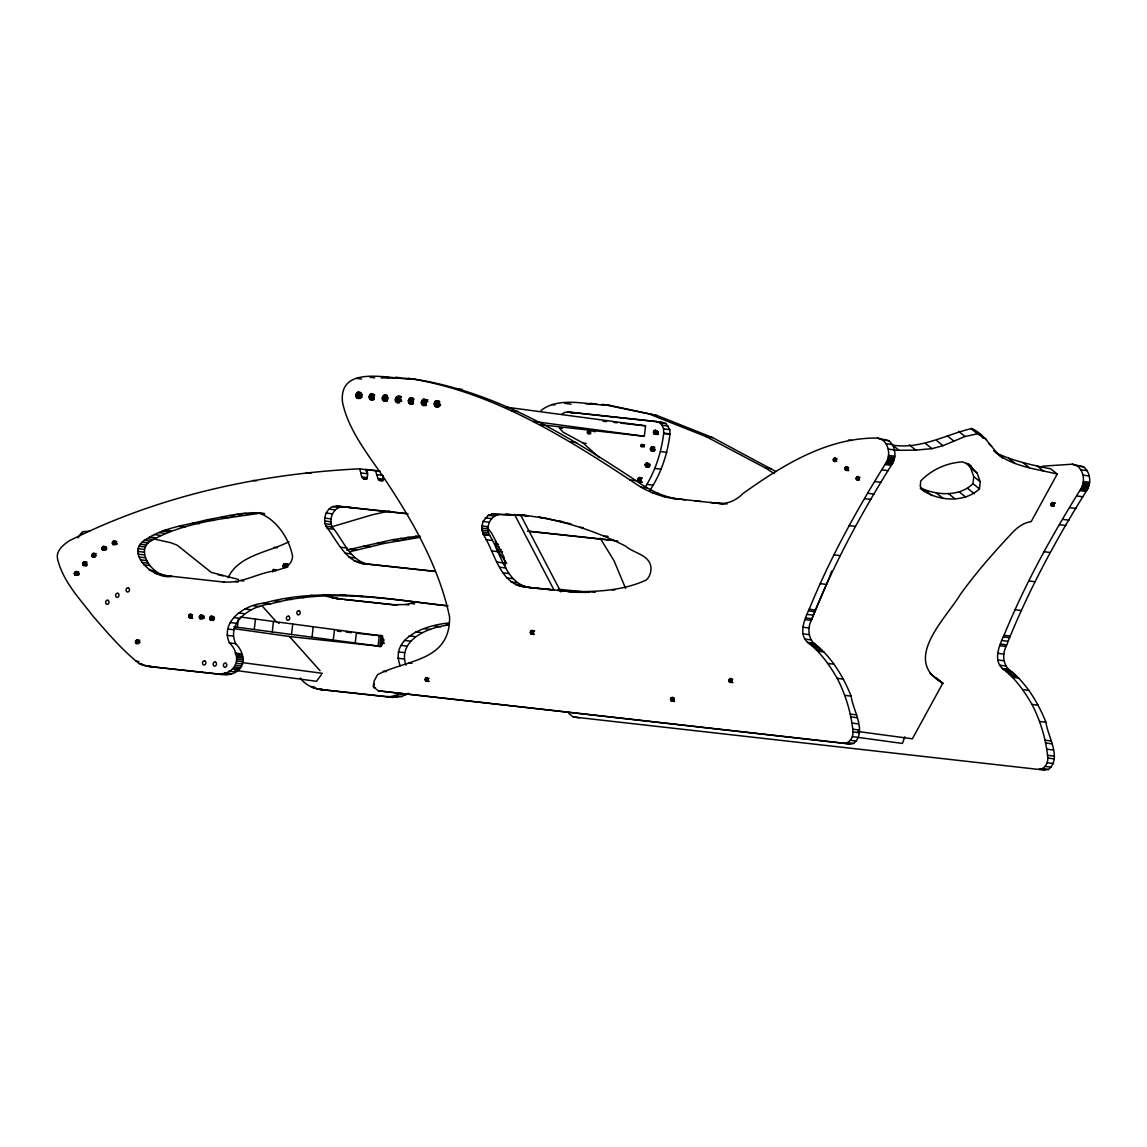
<?xml version="1.0" encoding="UTF-8"?>
<svg xmlns="http://www.w3.org/2000/svg" width="1147" height="1147" viewBox="0 0 1147 1147"><rect width="100%" height="100%" fill="white"/><g stroke="black" fill="none" stroke-linecap="round" stroke-linejoin="round"><path stroke-width="1.5" d="M435.387 571.507L368.23 564.238C346.179 564.396 337.39 540.581 325.891 526.158C322.837 519.204 325.59 509.942 332.601 506.601L336.86 506.013L407.199 513.627M368.23 564.238C349.735 560.553 343.168 539.678 332.157 526.989C329.117 520.035 331.856 510.788 338.881 507.447L343.125 506.859L408.146 513.885M506.702 563.378L496.622 549.04L495.461 540.94M505.311 565.557L504.15 557.456L491.776 533.412L487.031 527.018M359.585 468.822L360.918 472.922L367.198 473.754L365.85 469.668L359.585 468.822C259.58 473.697 158.888 495.705 69.135 540.839C63.214 544.968 55.63 550.904 57.594 559.119C63.013 581.529 79.745 598.82 93.394 616.599C107.689 633.044 121.94 649.804 139.016 663.468C142.443 665.289 146.243 666.178 150.085 666.593L215.65 673.69C236.583 676.214 243.135 656.371 229.4 642.865C219.78 621.273 245.057 604.641 263.953 603.121C324.056 586.447 386.625 599.193 447.129 605.688M150.085 666.593L221.916 674.522C242.863 677.06 249.401 657.202 235.68 643.711C226.045 622.104 251.322 605.487 270.233 603.967C328.558 587.78 389.32 599.293 448.076 605.946M586.633 592.411L576.568 592.268L525.498 586.992C499.605 584.827 494.773 551.807 483.317 534.531L481.697 528.079L482.987 521.426L488.292 515.275L491.862 514.128L521.742 514.989L544.968 518.071L571.034 523.878M522.917 586.619L531.764 587.837C505.884 585.673 501.053 552.653 489.583 535.377C485.611 527.935 489.31 516.537 498.142 514.96M81.838 533.742L82.799 531.678L89.624 531.204M400.131 665.747C389.407 637.087 426.698 625 448.448 623.05M405.938 665.074C397.306 640.012 428.534 626.95 448.52 625.158M160.666 574.905L171.692 576.425C153.411 579.794 122.356 551.85 147.146 538.674C165.197 527.018 187.147 525.097 207.449 519.663C226.274 516.594 245.501 510.659 264.713 513.713L252.197 512.637M166.932 575.737C151.132 574.819 133.367 548.08 153.426 539.506C185.37 522.229 222.991 518.659 258.462 513.469M920.84 487.962C936.669 495.576 959.752 496.909 972.957 483.661L973.76 476.593L970.692 468.062L966.606 463.073M920.324 488.407C936.282 501.339 964.039 503.461 979.438 488.851L980.241 481.783L977.172 473.252L968.455 463.703M240.311 617.029L379.327 635.567C385.421 633.044 383.542 650.177 378.094 646.033L237.4 627.266L238.433 618.548M254.247 629.588L255.48 619.122M272.226 632.04L273.459 621.574M291.496 634.635L292.729 624.169M311.998 637.374L313.217 626.907M333.261 640.169L334.494 629.717M355.212 643.051L356.445 632.585M378.094 646.033L379.327 635.567M379.858 646.263L381.091 635.796M233.888 628.656L290.32 636.642L381.091 646.449L382.209 635.94M540.481 424.705L644.327 436.276L645.546 425.824L506.099 407.128M408.189 378.295C494.3 391.643 569.371 439.731 640.686 487.031C652.299 493.626 665.131 497.898 678.436 499.117C662.98 496.895 648.686 489.769 636.112 480.708C568.252 435.903 496.149 391.772 414.454 379.141C392.604 380.087 338.609 363.011 342.466 401.923C348.602 432.849 372.875 460.162 389.493 486.314C415.773 526.459 439.645 569.758 449.61 617.043C450.068 661.747 407.042 659.238 377.564 674.665L374.108 681.031L373.994 687.397L378.352 690.838L844.034 743.227L847.346 742.611C851.217 740.503 853.11 736.245 853.067 731.944C851.203 713.233 845.826 695.025 837.195 678.321C829.768 665.547 821.166 653.087 809.51 643.825C797.437 635.782 804.305 619.466 809.208 609.186C829.855 558.632 856.192 510.773 885.025 464.478C890.502 457.237 889.828 445.638 882.516 439.889L877.527 438.082C827.188 437.337 782.426 465.395 742.84 493.626C736.245 500.436 727.04 504.58 717.463 503.175L727.012 504.006M877.527 438.082L888.796 440.72C896.094 446.484 896.768 458.069 891.291 465.324C860.393 514.731 832.693 566.159 811.244 620.427C806.757 629.402 808.635 641.374 817.883 646.349C833.095 659.697 843.676 677.547 851.16 696.186C852.852 710.337 867.505 731.901 853.612 743.442L850.314 744.059L378.352 690.838M1072.33 464.191L1083.6 466.829C1090.897 472.593 1091.571 484.177 1086.094 491.432C1055.197 540.825 1027.497 592.268 1006.048 646.521C1001.56 655.51 1003.439 667.468 1012.686 672.443C1027.898 685.806 1038.479 703.641 1045.964 722.28C1047.655 736.446 1062.308 758.009 1048.415 769.551L1038.838 769.322L1042.15 768.719C1046.021 766.612 1047.914 762.339 1047.871 758.052C1046.007 739.342 1040.63 721.133 1031.999 704.43C1024.572 691.655 1015.97 679.196 1004.313 669.92C992.241 661.891 999.123 645.575 1004.012 635.295C1024.658 584.741 1051.01 536.882 1079.829 490.586C1085.306 483.331 1084.632 471.747 1077.32 465.983L1072.33 464.191L1043.254 466.141L1039.999 467.202M645.173 487.174C655.338 471.001 661.317 452.477 663.669 433.566L663.554 428.849L662.12 425.265L659.697 422.698L656.485 421.508L568.052 411.945L564.654 412.418L561.715 414.368M649.589 490.801C660.93 474.055 667.425 454.384 669.934 434.412L669.819 429.681L665.963 423.544L656.485 421.508M228.138 577.744C238.189 555.205 269.101 552.18 288.944 541.699M74.297 573.342L76.204 571.45L77.595 572.883L77.408 574.504L75.085 575.378L74.297 573.342L79 573.973M82.627 563.507L84.534 561.614L85.925 563.048L85.738 564.668L83.416 565.543L82.627 563.507L87.33 564.138M91.846 555.134L93.767 553.227L95.144 554.661L94.957 556.281L92.649 557.155L91.846 555.134L96.549 555.765M101.839 548.18L103.746 546.273L105.137 547.721L104.951 549.341L102.628 550.216L101.839 548.18L106.542 548.811M112.32 542.775L114.227 540.882L115.618 542.316L115.431 543.936L113.109 544.811L112.32 542.775L117.023 543.406M135.432 641.732L137.353 639.825L138.73 641.273L138.543 642.894L136.235 643.768L135.432 641.732L140.135 642.363M188.725 615.781L190.646 613.874L192.022 615.308L191.836 616.943L190.144 618.047L189.04 617.301L188.725 615.781L191.864 616.197M199.334 616.928L201.255 615.021L202.632 616.469L202.445 618.09L200.137 618.95L199.334 616.928L204.037 617.559M209.614 618.032L211.535 616.14L212.926 617.573L212.725 619.194L210.417 620.068L209.614 618.032L214.317 618.663M275.868 570.589L273.818 569.256L272.613 571.88M284.972 563.75L286.392 566.016L284.485 567.923L283.094 566.489L283.71 564.238L288.098 564.181M355.828 394.984L357.749 392.188L359.757 392.403C362.022 394.052 361.004 398.525 358.022 398.482L356.316 397.349L355.828 394.984L362.094 395.83M369.09 396.418L371.011 393.622L373.019 393.837C375.284 395.486 374.266 399.959 371.284 399.916L369.578 398.783L369.09 396.418L373.793 397.048M382.238 397.837L384.173 395.041L386.181 395.256C388.432 396.905 387.414 401.378 384.446 401.35L382.725 400.203L382.238 397.837L386.94 398.468M398.281 396.317L399.256 396.676C401.522 398.324 400.504 402.798 397.522 402.755L396.547 402.396C393.063 399.385 397.522 394.152 401.421 396.733M408.332 400.661L410.268 397.866L412.275 398.081C414.526 399.73 413.508 404.203 410.54 404.174L408.819 403.027L408.332 400.661L413.035 401.292M421.279 402.067L423.2 399.271L425.207 399.486C427.473 401.135 426.455 405.608 423.487 405.565L421.766 404.432L421.279 402.067L425.981 402.697M434.211 403.472L436.132 400.661L438.14 400.877C440.405 402.54 439.387 406.999 436.419 406.97L434.699 405.823L434.211 403.472L440.477 404.303M425.207 679.182L426.985 677.418L428.103 680.271L426.526 681.289L425.494 680.615L425.207 679.182L428.333 679.612M530.358 632.14L532.122 630.377L533.226 633.201L531.663 634.219L530.645 633.545L530.358 632.14L533.484 632.556M588.64 431.014C590.605 439.961 581.973 424.906 594.906 431.846M641.015 445.48L642.205 444.276L642.951 446.197L641.503 446.742L641.015 445.48L644.141 445.896M637.832 479.489L639.868 477.467L641.331 478.987L641.13 480.708L639.352 481.883L638.176 481.109L637.832 479.489L640.972 479.905M653.446 431.975L655.467 429.953L656.987 432.347L655.668 434.269L654.292 434.125L653.446 431.975L658.149 432.605M645.188 464.664L647.209 462.657L648.686 464.177L648.485 465.897L646.033 466.829L645.188 464.664L649.89 465.295M650.392 448.649L652.414 446.627L653.89 448.162L653.69 449.882L651.238 450.8L650.392 448.649L655.095 449.28M670.536 699.053L672.429 697.175L673.791 698.595L673.604 700.2L671.941 701.29L670.852 700.559L670.536 699.053L673.676 699.469M728.947 680.214L730.84 678.35L732.202 679.755L732.015 681.361L730.352 682.451L729.263 681.719L728.947 680.214L732.087 680.644M833.31 459.589L835.088 457.811L836.206 460.664L834.629 461.682L833.597 461.008L833.31 459.589L836.45 460.004M844.938 468.349L846.715 466.585L847.834 469.438L846.257 470.456L845.239 469.768L844.938 468.349L848.077 468.779M856.192 478.127L857.97 476.363L859.089 479.202L857.526 480.235L856.494 479.546L856.192 478.127L859.332 478.557M1050.996 504.236L1052.774 502.472L1053.892 505.311L1052.329 506.343L1051.297 505.655L1050.996 504.236L1054.136 504.651M904.754 736.89L902.46 743.442L852.45 736.618M830.012 575.708L831.647 571.149M829.467 577.228L811.345 620.083M929.902 673.174L942.691 683.397M936.353 677.934L942.848 683.125L912.381 738.811L857.77 731.485M1057.219 474.055C1036.501 468.98 1013.245 466.757 996.184 452.95C1013.418 461.094 1032.157 465.123 1050.724 468.865L1057.219 474.055L1031.182 521.641C1022.809 522.774 1016.041 528.423 1010.622 534.545C992.743 553.686 975.409 573.414 960.154 594.734C945.429 619.065 901.184 660.6 942.848 683.125M388.202 397.593L387.571 399.801M77.982 537.843L81.896 532.523M79.86 535.663L82.799 531.678M321.389 674.651L316.5 681.304L234.92 670.364M540.94 410.554C559.335 396.002 587.579 405.063 609.258 405.249L657.231 415.558L712.502 437.523L776.003 471.589M300.285 678.035C306.636 686.652 316.83 689.935 327.081 690.308L392.661 697.405L401.866 696.501L408.447 693.232M986.506 439.373L977.43 433.781L965.071 436.505L943.006 445.667L931.995 448.663L915.822 450.097L899.105 450.327L892.624 445.136C920.898 449.452 945.329 434.785 971.609 428.534C985.717 434.469 991.366 449.194 1002.664 458.14M320.816 689.476L386.381 696.573L391.17 696.587L399.643 693.978L405.909 694.824M223.206 581.844C239.809 583.823 254.749 574.833 270.563 571.579C279.366 569.772 291.897 567.679 292.557 556.395C289.488 538.76 275.983 518.501 258.433 512.881M322.852 594.59L336.157 598.476L393.937 604.727L405.751 604.526L416.605 601.917M331.182 526.989L372.316 514.774L389.579 510.96M346.666 550.087L392.661 539.678L419.845 535.835M349.806 551.721L384.446 543.377L419.974 537.341M570.288 591.422C595.809 592.081 622.878 590.834 646.306 579.995C649.89 576.669 651.396 571.636 650.908 566.833C649.073 554.603 633.416 553.126 625.602 546.115C598.261 532.265 568.912 522.444 538.703 517.24L544.968 518.071M381.593 639.108L382.897 639.252L383.686 641.273L382.453 643.094L381.148 642.951L384.288 643.367M570.919 413.25L574.332 412.791L662.751 422.354M381.119 377.922L398.726 377.937M521.742 514.989L528.007 515.835L491.862 514.128M585.587 403.816L596.712 404.117L590.447 403.285M893.742 450.126L899.105 450.327M382.611 636.012L356.703 633.23M403.472 378.152L414.454 379.141M601.415 404.547L609.258 405.249M533.513 588.01L554.159 590.045L547.893 589.214M557.585 590.39L576.568 592.268M603.064 421.221L606.605 421.609M613.688 422.368L617.229 422.756M620.771 423.143L645.546 425.824M672.171 498.271L723.728 504.006M360.918 472.922C361.678 484.622 371.986 476.306 365.707 469.496L380.13 471.173M378.467 471.03L365.707 469.496M528.308 531.133L613.373 540.337M527.491 531.204L617.875 540.983M361.95 563.406L434.412 571.235M558.403 589.228L589.243 592.397M165.426 575.593L224.224 582.117M344.186 599.494L394.955 604.985M337.333 631.137L340.86 631.51M346.136 632.083L351.426 632.657M568.797 713.491L573.156 716.947L1045.118 770.167M882.516 439.889L888.796 440.72M1077.32 465.983L1083.6 466.829M395.643 377.177L401.909 378.023M886.172 443.731L892.438 444.563M1080.976 469.84L1087.241 470.671M382.912 376.833L389.191 377.678M848.45 440.032L851.59 440.448M370.008 377.248L374.711 377.879M456.162 388.618L462.427 389.464M564.811 403.343L571.077 404.188M602.992 404.404L657.231 415.558M888.308 449.079L894.574 449.911M1083.112 475.188L1089.378 476.019M356.875 378.395L361.577 379.026M551.678 404.49L554.804 404.92M659.697 422.698L665.963 423.544M568.052 411.945L574.332 412.791M888.581 455.373L894.846 456.219M1083.385 481.482L1089.65 482.313M662.12 425.265L668.4 426.111M888.323 456.95L894.603 457.782M1083.126 483.059L1089.406 483.891M887.964 458.47L894.23 459.302M1082.768 484.564L1089.033 485.41M663.554 428.849L669.819 429.681M887.491 459.918L893.757 460.764M1082.295 486.027L1088.56 486.858M511.419 410.583L517.698 411.415M650.966 414.727L706.222 436.677L712.502 437.523M436.132 400.661L439.272 401.092M423.2 399.271L427.903 399.902M886.918 461.309L893.183 462.155M1081.721 487.418L1087.987 488.264M410.268 397.866L413.393 398.281M654.148 430.469L657.288 430.885M435.229 401.264L439.932 401.894M397.249 396.461L400.389 396.876M422.297 399.873L426.999 400.504M886.488 462.155L892.767 463.001M1081.291 488.264L1087.571 489.109M384.173 395.041L387.299 395.457M409.364 398.468L414.067 399.099M653.69 431.129L658.392 431.759M396.346 397.063L401.049 397.694M434.555 402.239L439.258 402.869M663.726 433.05L670.006 433.881M357.749 392.188L360.889 392.604M383.27 395.643L386.396 396.059M421.637 400.833L427.903 401.679M886.043 462.972L892.309 463.804M1080.847 489.066L1087.112 489.912M370.108 394.224L374.811 394.855M408.69 399.428L413.393 400.059M663.669 433.566L669.934 434.412M356.846 392.79L361.549 393.421M395.672 398.023L400.375 398.654M885.541 463.746L891.821 464.592M1080.345 489.855L1086.625 490.687M653.489 432.849L658.192 433.48M382.596 396.604L387.299 397.235M369.434 395.185L374.137 395.815M356.172 393.751L362.452 394.597M653.776 433.58L658.478 434.211M885.025 464.478L891.291 465.324M1079.829 490.586L1086.094 491.432M395.328 399.256L401.593 400.102M654.292 434.125L657.417 434.541M833.926 458.255L837.052 458.685M434.269 404.748L440.534 405.579M421.336 403.343L426.039 403.973M408.389 401.937L413.092 402.568M833.525 458.843L836.65 459.259M395.385 400.532L401.651 401.378M434.699 405.823L439.401 406.454M382.295 399.113L386.998 399.744M421.766 404.432L426.469 405.063M369.148 397.694L373.85 398.324M408.819 403.027L413.522 403.658M435.444 406.612L438.57 407.027M355.885 396.26L362.151 397.106M395.815 401.622L398.955 402.038M422.512 405.206L425.637 405.622M833.339 460.348L836.478 460.764M382.725 400.203L387.428 400.833M409.565 403.801L412.705 404.231M369.578 398.783L374.28 399.414M396.547 402.396L399.686 402.812M833.597 461.008L836.737 461.424M356.316 397.349L361.018 397.98M383.471 400.977L386.611 401.407M370.309 399.557L373.449 399.973M533.111 421.379L644.327 436.276M357.061 398.124L360.187 398.539M881.842 469.811L888.122 470.657M1076.646 495.92L1082.926 496.751M587.78 431.344L590.906 431.759M562.431 428.361L559.292 427.946L563.034 432.147L583.049 443.014L599.207 457.481M587.479 431.774L590.619 432.19M587.321 432.319L590.461 432.734M845.554 467.03L848.694 467.46M587.35 432.878L590.49 433.308M845.153 467.618L848.278 468.033M587.536 433.365L590.676 433.781M844.966 469.123L848.106 469.539M845.239 469.768L848.364 470.198M845.683 470.241L848.809 470.657M641.431 444.592L644.557 445.007M641.159 444.979L644.284 445.394M651.711 446.728L654.851 447.158M651.095 447.144L654.234 447.559M641.03 445.997L644.17 446.412M641.202 446.427L644.342 446.843M650.636 447.803L653.761 448.233M1052.157 502.558L1055.297 502.974M856.809 476.808L859.949 477.224M1051.613 502.916L1054.753 503.332M650.435 449.524L655.138 450.154M856.408 477.396L859.547 477.812M1051.211 503.49L1054.351 503.92M650.722 450.269L653.862 450.685M660.486 451.517L666.765 452.362M651.238 450.8L654.364 451.215M856.236 478.901L859.361 479.317M874.86 481.539L881.125 482.385M1051.039 505.01L1054.165 505.426M1069.664 507.648L1075.943 508.479M856.494 479.546L859.619 479.976M1051.297 505.655L1054.423 506.071M583.049 443.014L586.189 443.445M570.475 441.781L576.755 442.627M706.222 436.677L765.278 467.89L771.558 468.736M645.89 463.159L649.03 463.589M867.878 493.267L874.143 494.113M1062.681 519.376L1068.947 520.208M645.431 463.832L650.134 464.463M645.231 465.539L649.933 466.169M645.517 466.284L648.657 466.714M646.033 466.829L649.159 467.245M654.894 468.435L661.159 469.281M864.695 498.601L870.974 499.432M1059.498 524.695L1065.778 525.541M639.151 477.568L642.291 477.984M638.535 477.984L641.675 478.399M638.076 478.643L641.216 479.059M637.875 480.364L641.015 480.779M629.846 479.862L636.112 480.708M638.176 481.109L641.302 481.525M638.678 481.64L641.818 482.055M639.352 481.883L642.478 482.299M647.023 484.378L653.288 485.224M640.686 487.031L646.951 487.876M651.797 492.565L658.063 493.396M710.38 502.4L716.66 503.246M662.507 496.336L668.787 497.181M694.81 500.723L701.089 501.554M679.253 499.031L685.519 499.877M848.852 525.527L855.132 526.373M1043.655 551.635L1049.935 552.481M375.427 470.542L376.775 474.629L383.041 475.475M376.775 474.629L378.137 478.729L384.403 479.561M362.28 477.009L366.983 477.639M378.137 478.729L383.155 480.149M362.595 477.797L367.298 478.428M378.453 479.518L382.066 480.579M363.083 478.442L366.223 478.873M378.94 480.163L382.697 481.037M363.714 478.901L366.839 479.317M306.321 472.607L311.023 473.238M833.826 554.804L840.106 555.65M1028.63 580.912L1034.909 581.744M505.942 513.956L512.207 514.788M556.266 520.709L562.546 521.541M253.358 480.421L256.498 480.851M580.038 527.247L583.178 527.663M488.292 515.275L494.572 516.121M485.253 517.799L491.518 518.645M603.394 535.764L608.096 536.395M482.987 521.426L489.267 522.272M348.717 507.289L354.982 508.135M336.86 506.013L343.125 506.859M481.812 525.885L488.077 526.717M332.601 506.601L338.881 507.447M481.697 528.079L487.962 528.925M328.917 509.067L335.182 509.913M481.883 530.186L488.149 531.032M482.342 532.179L488.608 533.025M326.164 513.01L332.429 513.856M483.045 534.015L489.382 535.004M483.174 534.287L489.511 535.248M483.317 534.531L489.583 535.377M820.363 583.622L826.643 584.468M1015.167 609.731L1021.447 610.562M324.73 518.057L330.996 518.903M485.884 539.635L492.149 540.481M324.644 520.953L330.91 521.785M495.375 543.821L498.515 544.252M325.045 523.677L331.311 524.509M495.776 546.546L498.916 546.976M244.483 513.426L250.763 514.272M415.228 536.309L419.931 536.939M325.891 526.158L332.157 526.989M496.622 549.04L501.325 549.671M236.884 514.401L243.15 515.232M407.615 537.269L413.881 538.115M327.139 528.323L333.404 529.168M497.87 551.205L502.572 551.836M229.357 515.519L235.637 516.365M400.102 538.402L406.368 539.248M491.533 550.875L497.798 551.707M221.93 516.795L228.196 517.627M392.661 539.678L398.941 540.509M207.449 519.663L213.715 520.509M378.18 542.545L384.446 543.377M497.181 562.102L503.461 562.948M193.169 522.903L199.449 523.749M363.914 545.786L370.18 546.617M499.762 567.206L506.028 568.052M809.208 609.186L815.474 610.032M1004.012 635.295L1010.278 636.126M340.86 547.248L347.14 548.094M179.047 526.401L185.312 527.233M349.778 549.27L356.057 550.116M808.549 610.806L814.814 611.652M1003.353 636.915L1009.618 637.761M502.96 572.812L509.225 573.658M807.087 614.391L813.366 615.222M1001.904 640.485L1008.17 641.331M345.161 553.141L351.426 553.972M611.666 589.601L614.792 590.017M164.996 530.014L171.261 530.86M162.458 531.004L168.724 531.835M506.716 577.859L512.981 578.705M805.638 617.961L811.904 618.792M1000.442 644.055L1006.708 644.901M348.889 557.141L355.154 557.987M274.233 547.363L277.373 547.779M158.802 532.552L165.082 533.398M804.979 619.581L811.244 620.427M999.783 645.689L1006.048 646.521M590.447 591.723L595.15 592.354M354.509 561.112L360.775 561.944M510.931 581.902L517.211 582.733M154.487 534.602L160.752 535.434M563.292 590.734L569.557 591.565M515.533 584.483L521.799 585.328M517.942 585.3L524.208 586.146M520.394 586.031L526.659 586.877M532.495 587.694L538.76 588.526M149.913 537.054L156.193 537.886M147.146 538.674L153.426 539.506M802.714 627.18L808.979 628.011M997.517 653.274L1003.783 654.12M144.465 540.38L150.73 541.212M142.027 542.216L148.293 543.047M139.991 544.194L146.257 545.04M113.567 540.968L116.693 541.398M284.298 563.851L287.438 564.267M112.98 541.355L116.119 541.785M283.71 564.238L286.85 564.654M802.857 633.818L809.122 634.664M997.661 659.926L1003.926 660.758M112.549 541.986L115.675 542.402M283.28 564.869L287.983 565.5M138.758 546.158L145.038 546.99M283.051 565.657L287.754 566.288M112.349 543.606L117.066 544.237M283.094 566.489L287.797 567.12M112.635 544.309L115.775 544.725M283.366 567.192L286.506 567.607M137.941 548.624L144.207 549.47M804.707 639.051L810.986 639.897M999.51 665.16L1005.79 666.006M103.087 546.373L106.212 546.789M102.499 546.761L105.639 547.176M137.683 551.363L143.949 552.209M273.23 569.643L276.37 570.059M102.069 547.391L106.771 548.022M272.8 570.26L275.94 570.69M807.574 642.42L813.854 643.266M1002.378 668.529L1008.657 669.361M807.889 642.635L814.155 643.481M1002.693 668.744L1008.959 669.59M808.549 643.123L814.814 643.954M1003.353 669.217L1009.618 670.063M809.208 643.596L815.488 644.442M1004.012 669.705L1010.292 670.551M101.868 549.012L106.571 549.642M809.51 643.825L815.789 644.657M1004.313 669.92L1010.593 670.766M138.17 554.116L144.436 554.947M102.155 549.714L105.295 550.13M811.617 645.503L817.883 646.349M1006.421 671.612L1012.686 672.443M139.317 557.026L145.597 557.872M813.653 647.381L819.919 648.227M1008.457 673.49L1014.722 674.321M815.66 649.317L821.94 650.148M1010.464 675.411L1016.744 676.257M93.093 553.327L96.233 553.743M140.708 559.822L146.974 560.668M92.506 553.714L95.645 554.13M817.682 651.152L823.947 651.983M1012.486 677.26L1018.751 678.092M92.075 554.331L95.215 554.747M142.242 562.431L148.508 563.277M91.889 555.951L95.015 556.381M92.161 556.653L95.301 557.069M143.834 564.768L150.099 565.614M356.559 595.881L362.825 596.727M240.755 580.597L243.881 581.027M411.486 603.48L414.626 603.895M340.229 594.676L346.494 595.508M149.196 570.131L155.462 570.977M235.006 581.644L238.146 582.059M405.751 604.526L408.877 604.942M83.874 561.7L87.014 562.13M83.287 562.087L86.426 562.517M325.031 594.562L331.297 595.393M82.856 562.718L85.996 563.134M393.937 604.727L397.063 605.143M155.031 573.299L161.297 574.131M325.762 596.168L342.437 599.308L336.157 598.476M827.905 663.453L834.184 664.285M1022.708 689.548L1028.988 690.394M82.67 564.338L87.373 564.969M331.397 597.788L337.662 598.619M310.88 595.336L317.146 596.182M82.942 565.041L86.082 565.457M83.416 565.543L86.555 565.958M297.718 596.827L303.984 597.659M531.505 630.463L534.631 630.879M530.961 630.821L534.101 631.237M530.559 631.395L533.699 631.825M285.646 598.691L291.911 599.523M75.544 571.536L78.67 571.966M530.387 632.9L533.527 633.316M74.956 571.923L78.096 572.353M530.645 633.545L533.785 633.961M74.526 572.554L79.229 573.185M531.09 634.004L534.215 634.42M274.534 600.77L280.8 601.616M445.265 623.653L448.405 624.068M74.34 574.174L79.043 574.805M74.612 574.876L77.752 575.292M837.195 678.321L843.461 679.167M1031.999 704.43L1038.264 705.262M263.953 603.121L270.233 603.967M434.699 626.004L440.964 626.836M253.487 605.802L259.767 606.634M424.232 628.671L430.498 629.517M244.87 608.942L251.15 609.774M415.615 631.825L421.881 632.657M238.404 612.914L244.684 613.76M409.149 635.796L415.415 636.628M729.607 678.823L732.732 679.239M729.177 679.44L732.302 679.856M844.895 695.34L851.16 696.186M1039.698 721.449L1045.964 722.28M728.99 681.031L732.116 681.447M729.263 681.719L732.403 682.135M729.736 682.221L732.861 682.637M233.687 617.502L239.967 618.348M404.432 640.384L410.698 641.23M210.862 616.226L214.002 616.656M200.582 615.122L203.722 615.538M210.288 616.613L213.414 617.043M381.019 639.496L384.159 639.911M199.994 615.509L203.134 615.925M189.384 614.362L192.524 614.778M209.844 617.244L214.546 617.875M199.564 616.125L204.266 616.756M188.954 614.978L192.094 615.409M209.657 618.864L214.36 619.495M199.377 617.746L204.08 618.376M188.768 616.599L191.893 617.029M209.93 619.566L213.07 619.982M380.675 642.449L383.801 642.865M199.65 618.448L202.79 618.878M230.318 622.506L236.597 623.337M401.063 645.374L407.328 646.22M210.417 620.068L213.543 620.484M189.04 617.301L192.18 617.731M189.527 617.803L192.653 618.233M227.507 628.943L233.773 629.789M398.238 651.826L404.518 652.657M850.371 714.094L856.651 714.925M1045.175 740.188L1051.455 741.034M850.802 716.875L857.067 717.721M1045.605 742.984L1051.871 743.815M227.049 635.28L233.314 636.126M397.78 658.163L404.045 658.995M671.196 697.648L674.336 698.079M408.805 662.923L411.945 663.353M670.766 698.265L673.906 698.695M851.719 723.011L857.985 723.857M1046.523 749.12L1052.788 749.966M670.579 699.871L673.719 700.287M670.852 700.559L673.992 700.975M671.325 701.061L674.465 701.477M229.4 642.865L235.68 643.711M852.637 729.162L858.917 729.994M1047.44 755.256L1053.72 756.102M853.067 731.944L859.332 732.79M1047.871 758.052L1054.136 758.898M383.198 671.224L386.324 671.64M425.824 677.863L428.949 678.278M136.679 639.926L139.819 640.341M235.063 653.073L241.329 653.919M425.422 678.451L428.548 678.866M136.092 640.313L139.231 640.729M235.45 653.647L241.716 654.478M1047.254 762.726L1053.534 763.558M135.661 640.944L138.801 641.359M235.809 654.249L242.074 655.095M425.236 679.956L428.376 680.372M425.494 680.615L428.634 681.031M425.938 681.074L429.078 681.504M236.454 655.74L242.72 656.586M135.475 642.564L138.601 642.98M135.747 643.252L138.887 643.682M236.87 657.389L243.135 658.22M850.343 740.288L856.623 741.134M1045.146 766.397L1051.426 767.228M237.056 659.138L243.322 659.984M847.346 742.611L853.612 743.442M1042.15 768.719L1048.415 769.551M236.97 660.973L243.236 661.819M242.562 662.622L322.379 673.318M844.034 743.227L850.314 744.059M236.497 663.224L242.763 664.07M235.651 665.246L241.931 666.092M234.504 666.995L240.77 667.841M233.099 668.414L239.365 669.26M232.956 668.529L239.221 669.375M232.698 668.715L238.963 669.561M573.156 716.947L579.421 717.778M228.913 671.11L235.178 671.941M224.855 672.787L231.135 673.633M395.6 695.67L401.866 696.501M135.848 661.131L138.973 661.561M220.439 673.705L226.705 674.551M391.17 696.587L397.435 697.419M139.016 663.468L142.142 663.898M215.65 673.69L221.916 674.522M311.31 686.566L314.45 686.981M386.381 696.573L392.661 697.405M142.543 665.045L145.683 665.475M313.289 687.928L316.414 688.343M146.3 666.034L156.35 667.439M317.031 688.917L327.081 690.308M233.888 626.778L237.4 627.266M153.856 538.918L171.347 542.875L177.369 545.312L211.234 572.367L238.476 579.464M217.801 574.647L222.991 575.866M319.554 688.774L323.296 689.748M148.823 665.891L152.565 666.88M278.291 623.065L278.707 623.194A2.093 1.677 -82.4 0 1 279.094 623.438M379.557 480.622L382.281 480.063L383.256 476.349M971.05 465.782L962.677 461.897C947.064 462.671 931.507 469.61 920.74 480.994L920.224 486.457L924.21 491.518M327.655 594.648L332.042 597.014M765.278 467.89L774.182 473.596M1037.39 466.112L1043.87 471.302M1022.895 462.585L1029.375 467.775M971.609 428.534L978.606 433.939M1008.686 458.227L1015.167 463.417M970.95 428.591L977.531 433.767M989.001 444.032L991.596 446.097M993.617 450.728L996.213 452.807M958.591 431.301L965.071 436.505M947.336 435.846L953.817 441.036M936.526 440.477L943.006 445.667M970.692 468.062L977.172 473.252M973.76 476.593L980.241 481.783M925.5 443.473L931.995 448.663M972.957 483.661L979.438 488.851M967.824 488.522L974.305 493.712M909.327 444.907L915.822 450.097M959.222 491.891L965.717 497.081M948.34 493.482L954.834 498.673M936.353 492.995L942.834 498.185M925.5 490.414L931.981 495.604M262.104 605.903L276.284 621.76M289.288 636.298L320.013 670.665M980.025 434.183L983.079 438.226M600.096 538.086L614.032 560.74L625.617 588.497M520.709 515.132L560.84 591.909M514.444 514.286L553.757 589.515M375.542 687.698A2.093 1.677 -82.4 0 1 373.349 686.695A2.093 1.677 -82.4 0 1 374.295 683.913M299.181 610.835L298.75 610.72A2.093 1.677 -82.4 0 0 296.901 613.516A2.093 1.677 -82.4 0 0 299.625 614.276A2.093 1.677 -82.4 0 0 299.181 610.835M288.7 616.24L288.27 616.125A2.093 1.677 -82.4 0 0 286.42 618.921A2.093 1.677 -82.4 0 0 289.144 619.681A2.093 1.677 -82.4 0 0 288.7 616.24M128.45 587.967L128.02 587.837A2.093 1.677 -82.4 0 0 126.156 590.648A2.093 1.677 -82.4 0 0 128.894 591.408A2.093 1.677 -82.4 0 0 128.45 587.967M117.969 593.357L117.539 593.243A2.093 1.677 -82.4 0 0 115.675 596.039A2.093 1.677 -82.4 0 0 118.413 596.798A2.093 1.677 -82.4 0 0 117.969 593.357M107.976 600.311L107.546 600.196A2.093 1.677 -82.4 0 0 105.696 602.992A2.093 1.677 -82.4 0 0 108.435 603.752A2.093 1.677 -82.4 0 0 107.976 600.311M225.744 663.224L225.328 663.095A2.093 1.677 -82.4 0 0 223.464 665.905A2.093 1.677 -82.4 0 0 226.203 666.665A2.093 1.677 -82.4 0 0 225.744 663.224M215.464 662.106L215.034 661.991A2.093 1.677 -82.4 0 0 213.184 664.787A2.093 1.677 -82.4 0 0 215.923 665.547A2.093 1.677 -82.4 0 0 215.464 662.106M204.854 660.959L204.424 660.844A2.093 1.677 -82.4 0 0 202.575 663.64A2.093 1.677 -82.4 0 0 205.299 664.4A2.093 1.677 -82.4 0 0 204.854 660.959"/></g></svg>
